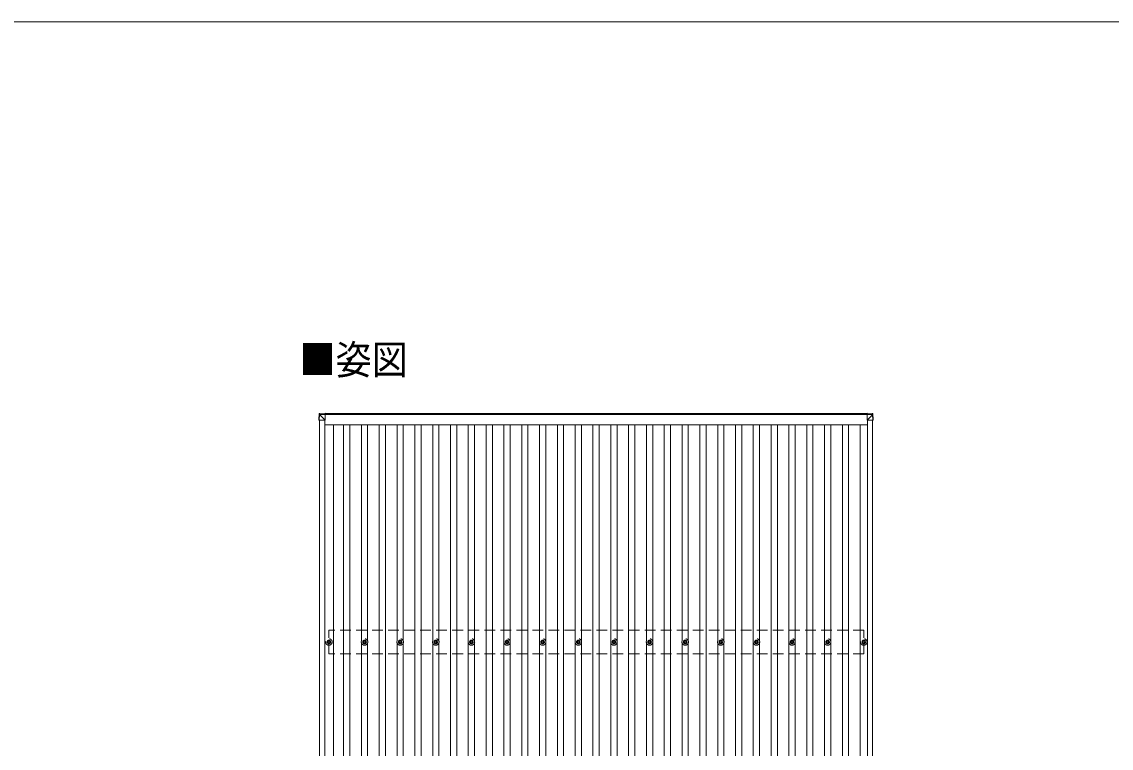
# Model space of a CAD drawing. Units: millimetres at full size, sheet at 1:50; details may follow other scales. Extents: x -14053 to 14053, y -9700 to 9700.
# Drawn here: x -7938 to -1822, y 5619 to 9700 of the extents above; entities that cross this region are included whole.
import ezdxf
from ezdxf.enums import TextEntityAlignment as Align

# ---------------------------------------------------------------- set-up
doc = ezdxf.new("R2010")
doc.units = ezdxf.units.MM
doc.header["$LTSCALE"] = 50
doc.linetypes.add('DASHED1', pattern=[1.8, 1.2, -0.6])
doc.layers.add('1-0', color=5, linetype='DASHED1', lineweight=5)
doc.layers.add('F-0', color=7, linetype='Continuous', lineweight=9)
doc.styles.add('ＭＳ ゴシック', font='')
doc.styles.get('ＭＳ ゴシック').set_extended_font_data('MS Gothic')

msp = doc.modelspace()

# ---------------------------------------------------------------- linework, layer by layer
at = {"layer": '1-0', "color": 6, "linetype": 'Continuous', "lineweight": 9}
for p, q in [((-6267.68, 7497.22), (-6269.55, 7466.74)), ((-6269.55, 7461.93), (-6267.68, 7492.47)), ((-6269.55, 7466.74), (-6269.55, 7461.93)), ((-6267.68, 7492.47), (-6267.68, 7497.22)), ((-6267.65, 7462.52), (-6235.25, 7462.46)), ((-6235.25, 7501.02), (-6265.81, 7499.1)), ((-6265.81, 7499.1), (-6265.81, 7499.1)), ((-6265.81, 7494.34), (-6235.25, 7496.21)), ((-6235.25, 7494.25), (-6265.74, 7492.38)), ((-6235.25, 7462.46), (-6265.69, 7492.94)), ((-6235.25, 7501.02), (-6235.25, 7496.21)), ((-6235.25, 7496.21), (-6235.25, 7494.25)), ((-6235.25, 7494.9), (-6235.25, 7462.46)), ((-3193.04, 7501.02), (-3193.04, 7496.21)), ((-3193.04, 7501.02), (-3162.48, 7499.1)), ((-3162.48, 7494.34), (-3193.04, 7496.21)), ((-3193.04, 7496.21), (-3193.04, 7494.25)), ((-3193.04, 7494.25), (-3162.55, 7492.38)), ((-3193.04, 7494.25), (-3193.04, 7461.81)), ((-3193.04, 7461.81), (-3162.59, 7492.29)), ((-3160.63, 7461.86), (-3193.04, 7461.81)), ((-3162.48, 7499.1), (-3162.48, 7499.1)), ((-3160.6, 7492.47), (-3160.6, 7497.22)), ((-3160.6, 7497.22), (-3158.74, 7466.74)), ((-3158.74, 7461.93), (-3160.6, 7492.47)), ((-3158.74, 7466.74), (-3158.74, 7461.93))]:
    msp.add_line(p, q, dxfattribs=at)
at = {"layer": '1-0', "color": 2, "linetype": 'Continuous', "lineweight": 9}
for p, q in [((-6265.73, 1571.48), (-6265.73, 7462.51)), ((-6236.73, 1571.43), (-6236.73, 7462.46)), ((-6235.25, 7498.69), (-3193.04, 7498.69)), ((-3193.04, 7494.1), (-6235.25, 7494.1)), ((-3190.73, 1571.44), (-3190.73, 7461.81)), ((-3161.73, 1576.32), (-3161.73, 7461.86)), ((-6236.73, 7435.27), (-3190.73, 7435.27))]:
    msp.add_line(p, q, dxfattribs=at)
at = {"layer": '1-0', "color": 134, "linetype": 'Continuous', "lineweight": 9}
for p, q in [((-6187.23, 1596.17), (-6187.23, 7435.27)), ((-6131.23, 1596.17), (-6131.23, 7435.27)), ((-6096.23, 1596.17), (-6096.23, 7435.27)), ((-6031.23, 6220.84), (-6031.23, 7435.27)), ((-5996.23, 6220.84), (-5996.23, 7435.27)), ((-5931.23, 1596.17), (-5931.23, 7435.27)), ((-5896.23, 1596.17), (-5896.23, 7435.27)), ((-5831.23, 6220.84), (-5831.23, 7435.27)), ((-5796.23, 6220.84), (-5796.23, 7435.27)), ((-5731.23, 1596.17), (-5731.23, 7435.27)), ((-5696.23, 1596.17), (-5696.23, 7435.27)), ((-5631.23, 6220.84), (-5631.23, 7435.27)), ((-5596.23, 6220.84), (-5596.23, 7435.27)), ((-5531.23, 1596.17), (-5531.23, 7435.27)), ((-5496.23, 1596.17), (-5496.23, 7435.27)), ((-5431.23, 6220.84), (-5431.23, 7435.27)), ((-5396.23, 6220.84), (-5396.23, 7435.27)), ((-5331.23, 1596.17), (-5331.23, 7435.27)), ((-5296.23, 1596.17), (-5296.23, 7435.27)), ((-5231.23, 6220.84), (-5231.23, 7435.27)), ((-5196.23, 6220.84), (-5196.23, 7435.27)), ((-5131.23, 1596.17), (-5131.23, 7435.27)), ((-5096.23, 1596.17), (-5096.23, 7435.27)), ((-5031.23, 6220.84), (-5031.23, 7435.27)), ((-4996.23, 6220.84), (-4996.23, 7435.27)), ((-4931.23, 1596.17), (-4931.23, 7435.27)), ((-4896.23, 1596.17), (-4896.23, 7435.27)), ((-4831.23, 6220.84), (-4831.23, 7435.27)), ((-4796.23, 6220.84), (-4796.23, 7435.27)), ((-4731.23, 1596.17), (-4731.23, 7435.27)), ((-4696.23, 1596.17), (-4696.23, 7435.27)), ((-4631.23, 6220.84), (-4631.23, 7435.27)), ((-4596.23, 6220.84), (-4596.23, 7435.27)), ((-4531.23, 1596.17), (-4531.23, 7435.27)), ((-4496.23, 1596.17), (-4496.23, 7435.27)), ((-4431.23, 6220.84), (-4431.23, 7435.27)), ((-4396.23, 6220.84), (-4396.23, 7435.27)), ((-4331.23, 1596.17), (-4331.23, 7435.27)), ((-4296.23, 1596.17), (-4296.23, 7435.27)), ((-4231.23, 6220.84), (-4231.23, 7435.27)), ((-4196.23, 6220.84), (-4196.23, 7435.27)), ((-4131.23, 1596.17), (-4131.23, 7435.27)), ((-4096.23, 1596.17), (-4096.23, 7435.27)), ((-4031.23, 6220.84), (-4031.23, 7435.27)), ((-3996.23, 6220.84), (-3996.23, 7435.27)), ((-3931.23, 1596.17), (-3931.23, 7435.27)), ((-3896.23, 1596.17), (-3896.23, 7435.27)), ((-3831.23, 6220.84), (-3831.23, 7435.27)), ((-3796.23, 6220.84), (-3796.23, 7435.27)), ((-3731.23, 1596.17), (-3731.23, 7435.27)), ((-3696.23, 1596.17), (-3696.23, 7435.27)), ((-3631.23, 6220.84), (-3631.23, 7435.27)), ((-3596.23, 6220.84), (-3596.23, 7435.27)), ((-3531.23, 1596.17), (-3531.23, 7435.27)), ((-3496.23, 1596.17), (-3496.23, 7435.27)), ((-3431.23, 6220.84), (-3431.23, 7435.27)), ((-3396.23, 6220.84), (-3396.23, 7435.27)), ((-3331.23, 1596.17), (-3331.23, 7435.27)), ((-3296.23, 1596.17), (-3296.23, 7435.27)), ((-3231.23, 1596.17), (-3231.23, 7435.27)), ((-6031.23, 2820.84), (-6031.23, 6210.49)), ((-5996.23, 2820.84), (-5996.23, 6210.49)), ((-5831.23, 2820.84), (-5831.23, 6210.49)), ((-5796.23, 2820.84), (-5796.23, 6210.49)), ((-5631.23, 2820.84), (-5631.23, 6210.49)), ((-5596.23, 2820.84), (-5596.23, 6210.49)), ((-5431.23, 2820.84), (-5431.23, 6210.49)), ((-5396.23, 2820.84), (-5396.23, 6210.49)), ((-5231.23, 2820.84), (-5231.23, 6210.49)), ((-5196.23, 2820.84), (-5196.23, 6210.49)), ((-5031.23, 2820.84), (-5031.23, 6210.49)), ((-4996.23, 2820.84), (-4996.23, 6210.49)), ((-4831.23, 2820.84), (-4831.23, 6210.49)), ((-4796.23, 2820.84), (-4796.23, 6210.49)), ((-4631.23, 2820.84), (-4631.23, 6210.49)), ((-4596.23, 2820.84), (-4596.23, 6210.49)), ((-4431.23, 2820.84), (-4431.23, 6210.49)), ((-4396.23, 2820.84), (-4396.23, 6210.49)), ((-4231.23, 2820.84), (-4231.23, 6210.49)), ((-4196.23, 2820.84), (-4196.23, 6210.49)), ((-4031.23, 2820.84), (-4031.23, 6210.49)), ((-3996.23, 2820.84), (-3996.23, 6210.49)), ((-3831.23, 2820.84), (-3831.23, 6210.49)), ((-3796.23, 2820.84), (-3796.23, 6210.49)), ((-3631.23, 2820.84), (-3631.23, 6210.49)), ((-3596.23, 2820.84), (-3596.23, 6210.49)), ((-3431.23, 2820.84), (-3431.23, 6210.49)), ((-3396.23, 2820.84), (-3396.23, 6210.49))]:
    msp.add_line(p, q, dxfattribs=at)
at = {"layer": '1-0', "color": 2, "lineweight": 9}
for p, q in [((-6213.73, 6148.67), (-6213.73, 6282.67)), ((-3210.98, 6282.67), (-6213.73, 6282.67)), ((-3210.98, 6148.67), (-3210.98, 6282.67)), ((-3210.98, 6148.67), (-6213.73, 6148.67))]:
    msp.add_line(p, q, dxfattribs=at)
at = {"layer": '1-0'}
for p, q in [((-6223.73, 6217.42), (-6219.31, 6217.42)), ((-6223.73, 6217.42), (-6219.31, 6217.42)), ((-6223.73, 6213.92), (-6219.31, 6213.92)), ((-6215.48, 6225.66), (-6215.48, 6221.25)), ((-6215.48, 6210.08), (-6215.48, 6205.67)), ((-6211.98, 6225.66), (-6211.98, 6221.25)), ((-6211.98, 6210.08), (-6211.98, 6205.67)), ((-6208.15, 6217.42), (-6203.73, 6217.42)), ((-6208.15, 6213.92), (-6203.73, 6213.92)), ((-6023.73, 6217.42), (-6019.31, 6217.42)), ((-6023.73, 6213.92), (-6019.31, 6213.92)), ((-6015.48, 6225.66), (-6015.48, 6221.25)), ((-6015.48, 6210.08), (-6015.48, 6205.67)), ((-6011.98, 6225.66), (-6011.98, 6221.25)), ((-6011.98, 6210.08), (-6011.98, 6205.67)), ((-6008.15, 6217.42), (-6003.73, 6217.42)), ((-6008.15, 6213.92), (-6003.73, 6213.92)), ((-5823.73, 6217.42), (-5819.31, 6217.42)), ((-5823.73, 6213.92), (-5819.31, 6213.92)), ((-5815.48, 6225.66), (-5815.48, 6221.25)), ((-5815.48, 6210.08), (-5815.48, 6205.67)), ((-5811.98, 6225.66), (-5811.98, 6221.25)), ((-5811.98, 6210.08), (-5811.98, 6205.67)), ((-5808.15, 6217.42), (-5803.73, 6217.42)), ((-5808.15, 6213.92), (-5803.73, 6213.92)), ((-5623.73, 6217.42), (-5619.31, 6217.42)), ((-5623.73, 6213.92), (-5619.31, 6213.92)), ((-5615.48, 6225.66), (-5615.48, 6221.25)), ((-5615.48, 6210.08), (-5615.48, 6205.67)), ((-5611.98, 6225.66), (-5611.98, 6221.25)), ((-5611.98, 6210.08), (-5611.98, 6205.67)), ((-5608.15, 6217.42), (-5603.73, 6217.42)), ((-5608.15, 6213.92), (-5603.73, 6213.92)), ((-5423.73, 6217.42), (-5419.31, 6217.42)), ((-5423.73, 6213.92), (-5419.31, 6213.92)), ((-5415.48, 6225.66), (-5415.48, 6221.25)), ((-5415.48, 6210.08), (-5415.48, 6205.67)), ((-5411.98, 6225.66), (-5411.98, 6221.25)), ((-5411.98, 6210.08), (-5411.98, 6205.67)), ((-5408.15, 6217.42), (-5403.73, 6217.42)), ((-5408.15, 6213.92), (-5403.73, 6213.92)), ((-5223.73, 6217.42), (-5219.31, 6217.42)), ((-5223.73, 6213.92), (-5219.31, 6213.92)), ((-5215.48, 6225.66), (-5215.48, 6221.25)), ((-5215.48, 6210.08), (-5215.48, 6205.67)), ((-5211.98, 6225.66), (-5211.98, 6221.25)), ((-5211.98, 6210.08), (-5211.98, 6205.67)), ((-5208.15, 6217.42), (-5203.73, 6217.42)), ((-5208.15, 6213.92), (-5203.73, 6213.92)), ((-5023.73, 6217.42), (-5019.31, 6217.42)), ((-5023.73, 6213.92), (-5019.31, 6213.92)), ((-5015.48, 6225.66), (-5015.48, 6221.25)), ((-5015.48, 6210.08), (-5015.48, 6205.67)), ((-5011.98, 6225.66), (-5011.98, 6221.25)), ((-5011.98, 6210.08), (-5011.98, 6205.67)), ((-5008.15, 6217.42), (-5003.73, 6217.42)), ((-5008.15, 6213.92), (-5003.73, 6213.92)), ((-4823.73, 6217.42), (-4819.31, 6217.42)), ((-4823.73, 6213.92), (-4819.31, 6213.92)), ((-4815.48, 6225.66), (-4815.48, 6221.25)), ((-4815.48, 6210.08), (-4815.48, 6205.67)), ((-4811.98, 6225.66), (-4811.98, 6221.25)), ((-4811.98, 6210.08), (-4811.98, 6205.67)), ((-4808.15, 6217.42), (-4803.73, 6217.42)), ((-4808.15, 6213.92), (-4803.73, 6213.92)), ((-4623.73, 6217.42), (-4619.31, 6217.42)), ((-4623.73, 6213.92), (-4619.31, 6213.92)), ((-4615.48, 6225.66), (-4615.48, 6221.25)), ((-4615.48, 6210.08), (-4615.48, 6205.67)), ((-4611.98, 6225.66), (-4611.98, 6221.25)), ((-4611.98, 6210.08), (-4611.98, 6205.67)), ((-4608.15, 6217.42), (-4603.73, 6217.42)), ((-4608.15, 6213.92), (-4603.73, 6213.92)), ((-4423.73, 6217.42), (-4419.31, 6217.42)), ((-4423.73, 6213.92), (-4419.31, 6213.92)), ((-4415.48, 6225.66), (-4415.48, 6221.25)), ((-4415.48, 6210.08), (-4415.48, 6205.67)), ((-4411.98, 6225.66), (-4411.98, 6221.25)), ((-4411.98, 6210.08), (-4411.98, 6205.67)), ((-4408.15, 6217.42), (-4403.73, 6217.42)), ((-4408.15, 6213.92), (-4403.73, 6213.92)), ((-4223.73, 6217.42), (-4219.31, 6217.42)), ((-4223.73, 6213.92), (-4219.31, 6213.92)), ((-4215.48, 6225.66), (-4215.48, 6221.25)), ((-4215.48, 6210.08), (-4215.48, 6205.67)), ((-4211.98, 6225.66), (-4211.98, 6221.25)), ((-4211.98, 6210.08), (-4211.98, 6205.67)), ((-4208.15, 6217.42), (-4203.73, 6217.42)), ((-4208.15, 6213.92), (-4203.73, 6213.92)), ((-4023.73, 6217.42), (-4019.31, 6217.42)), ((-4023.73, 6213.92), (-4019.31, 6213.92)), ((-4015.48, 6225.66), (-4015.48, 6221.25)), ((-4015.48, 6210.08), (-4015.48, 6205.67)), ((-4011.98, 6225.66), (-4011.98, 6221.25)), ((-4011.98, 6210.08), (-4011.98, 6205.67)), ((-4008.15, 6217.42), (-4003.73, 6217.42)), ((-4008.15, 6213.92), (-4003.73, 6213.92)), ((-3823.73, 6217.42), (-3819.31, 6217.42)), ((-3823.73, 6213.92), (-3819.31, 6213.92)), ((-3815.48, 6225.66), (-3815.48, 6221.25)), ((-3815.48, 6210.08), (-3815.48, 6205.67)), ((-3811.98, 6225.66), (-3811.98, 6221.25)), ((-3811.98, 6210.08), (-3811.98, 6205.67)), ((-3808.15, 6217.42), (-3803.73, 6217.42)), ((-3808.15, 6213.92), (-3803.73, 6213.92)), ((-3623.73, 6217.42), (-3619.31, 6217.42)), ((-3623.73, 6213.92), (-3619.31, 6213.92)), ((-3615.48, 6225.66), (-3615.48, 6221.25)), ((-3615.48, 6210.08), (-3615.48, 6205.67)), ((-3611.98, 6225.66), (-3611.98, 6221.25)), ((-3611.98, 6210.08), (-3611.98, 6205.67)), ((-3608.15, 6217.42), (-3603.73, 6217.42)), ((-3608.15, 6213.92), (-3603.73, 6213.92)), ((-3423.73, 6217.42), (-3419.31, 6217.42)), ((-3423.73, 6213.92), (-3419.31, 6213.92)), ((-3415.48, 6225.66), (-3415.48, 6221.25)), ((-3415.48, 6210.08), (-3415.48, 6205.67)), ((-3411.98, 6225.66), (-3411.98, 6221.25)), ((-3411.98, 6210.08), (-3411.98, 6205.67)), ((-3408.15, 6217.42), (-3403.73, 6217.42)), ((-3408.15, 6213.92), (-3403.73, 6213.92)), ((-3220.98, 6217.42), (-3216.56, 6217.42)), ((-3220.98, 6213.92), (-3216.56, 6213.92)), ((-3212.73, 6225.66), (-3212.73, 6221.25)), ((-3212.73, 6210.08), (-3212.73, 6205.67)), ((-3209.23, 6225.66), (-3209.23, 6221.25)), ((-3209.23, 6210.08), (-3209.23, 6205.67)), ((-3205.4, 6217.42), (-3200.98, 6217.42)), ((-3205.4, 6213.92), (-3200.98, 6213.92))]:
    msp.add_line(p, q, dxfattribs=at)
at = {"layer": '1-0', "color": 6, "linetype": 'Continuous', "lineweight": 9}
for points in [[(-6265.69, 7492.28), (-6265.79, 7492.28), (-6267.65, 7461.86)], [(-6235.25, 7501.02), (-6265.81, 7499.1), (-6265.81, 7494.34)], [(-3193.04, 7501.02), (-3162.48, 7499.1), (-3162.48, 7494.34)], [(-3162.59, 7492.29), (-3162.5, 7492.28), (-3160.63, 7461.86)]]:
    msp.add_lwpolyline(points, dxfattribs=at)
at = {"layer": '1-0'}
for centre, radius in [((-6213.73, 6215.67), 18.25), ((-6213.73, 6215.67), 10.15), ((-6213.73, 6215.67), 5.85), ((-6213.73, 6215.67), 5.25), ((-6013.73, 6215.67), 18.25), ((-6013.73, 6215.67), 10.15), ((-6013.73, 6215.67), 5.85), ((-6013.73, 6215.67), 5.25), ((-5813.73, 6215.67), 18.25), ((-5813.73, 6215.67), 10.15), ((-5813.73, 6215.67), 5.85), ((-5813.73, 6215.67), 5.25), ((-5613.73, 6215.67), 18.25), ((-5613.73, 6215.67), 10.15), ((-5613.73, 6215.67), 5.85), ((-5613.73, 6215.67), 5.25), ((-5413.73, 6215.67), 18.25), ((-5413.73, 6215.67), 10.15), ((-5413.73, 6215.67), 5.85), ((-5413.73, 6215.67), 5.25), ((-5213.73, 6215.67), 18.25), ((-5213.73, 6215.67), 10.15), ((-5213.73, 6215.67), 5.85), ((-5213.73, 6215.67), 5.25), ((-5013.73, 6215.67), 18.25), ((-5013.73, 6215.67), 10.15), ((-5013.73, 6215.67), 5.85), ((-5013.73, 6215.67), 5.25), ((-4813.73, 6215.67), 18.25), ((-4813.73, 6215.67), 10.15), ((-4813.73, 6215.67), 5.85), ((-4813.73, 6215.67), 5.25), ((-4613.73, 6215.67), 18.25), ((-4613.73, 6215.67), 10.15), ((-4613.73, 6215.67), 5.85), ((-4613.73, 6215.67), 5.25), ((-4413.73, 6215.67), 18.25), ((-4413.73, 6215.67), 10.15), ((-4413.73, 6215.67), 5.85), ((-4413.73, 6215.67), 5.25), ((-4213.73, 6215.67), 18.25), ((-4213.73, 6215.67), 10.15), ((-4213.73, 6215.67), 5.85), ((-4213.73, 6215.67), 5.25), ((-4013.73, 6215.67), 18.25), ((-4013.73, 6215.67), 10.15), ((-4013.73, 6215.67), 5.85), ((-4013.73, 6215.67), 5.25), ((-3813.73, 6215.67), 18.25), ((-3813.73, 6215.67), 10.15), ((-3813.73, 6215.67), 5.85), ((-3813.73, 6215.67), 5.25), ((-3613.73, 6215.67), 18.25), ((-3613.73, 6215.67), 10.15), ((-3613.73, 6215.67), 5.85), ((-3613.73, 6215.67), 5.25), ((-3413.73, 6215.67), 18.25), ((-3413.73, 6215.67), 10.15), ((-3413.73, 6215.67), 5.85), ((-3413.73, 6215.67), 5.25), ((-3210.98, 6215.67), 18.25), ((-3210.98, 6215.67), 10.15), ((-3210.98, 6215.67), 5.85), ((-3210.98, 6215.67), 5.25)]:
    msp.add_circle(centre, radius, dxfattribs=at)
at = {"layer": '1-0', "color": 6, "linetype": 'Continuous', "lineweight": 9}
for centre, radius, start, end in [((-6265.69, 7492.34), 2, 93.48408, 176.48407), ((-6265.46, 7505.19), 12.92, 260.08679, 268.52577), ((-6255.43, 7493.4), 10.42, 174.80664, 186.16183), ((-3172.86, 7493.4), 10.42, 353.83817, 5.19336), ((-3162.83, 7505.19), 12.92, 271.47423, 279.91321), ((-3162.6, 7492.35), 2, 3.51593, 86.51592)]:
    msp.add_arc(centre, radius, start, end, dxfattribs=at)
for centre, major_axis, ratio, start_param, end_param in [((-6267.55, 7461.93), (-2, 0), 0.033268, 0.0000002, 1.5185344), ((-6265.69, 7497.1), (-1.92, -0.56), 0.998105, 4.4898734, 5.9384966), ((-6265.69, 7492.35), (-0.12, 2), 0.02656, 0.0332981, 1.5518323), ((-6229.67, 7494.48), (-36.07, -2.1), 0.055348, 0.0000815, 0.0491486), ((-3198.61, 7494.48), (36.07, -2.1), 0.055348, 6.2340367, 6.2831038), ((-3162.6, 7492.35), (0.12, 2), 0.02656, 4.731353, 6.2498872), ((-3162.6, 7497.1), (1.92, -0.56), 0.998105, 0.3446887, 1.793312), ((-3160.74, 7461.93), (2, 0), 0.033268, 4.7646509, 6.2831851)]:
    msp.add_ellipse(centre, major_axis=major_axis, ratio=ratio, start_param=start_param, end_param=end_param, dxfattribs=at)
at = {"layer": 'F-0', "color": 5, "lineweight": 5}
msp.add_line((-14053.43, 9700), (13346.57, 9700), dxfattribs=at)

# ---------------------------------------------------------------- texts
at = {"layer": '1-0', "color": 7, "style": 'ＭＳ ゴシック', "width": 0.9}
msp.add_text('■姿図', height=165, dxfattribs=at).set_placement((-6378.69, 7669.57), align=Align.BOTTOM_LEFT)

doc.saveas('drawing.dxf')
